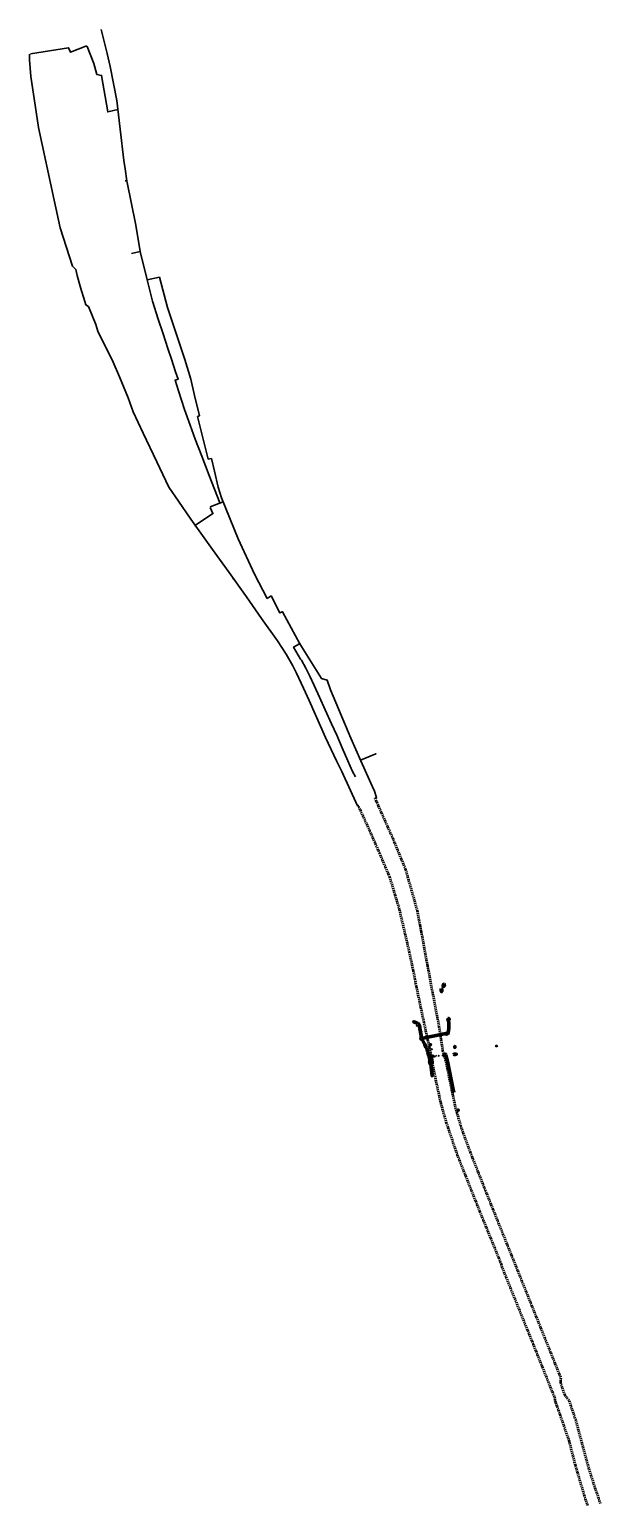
# Model space of a CAD drawing. Extents: x 9019 to 10134, y 10673 to 13555.
import ezdxf

# ---------------------------------------------------------------- set-up
doc = ezdxf.new("R2010")
doc.units = 0
doc.linetypes.add('HIDDEN', pattern=[9.525, 6.35, -3.175])
doc.linetypes.add('ШТРИХОВАЯ', pattern=[0.75, 0.5, -0.25])
doc.layers.add('МГТ СС', color=3, linetype='Continuous', lineweight=50)
doc.layers.add('МГТ-связь-выноски РЦС', color=72, linetype='Continuous', lineweight=35)
doc.layers.add('МГТ_СС_ККК', color=3, linetype='Continuous')
doc.styles.get("Standard").update_dxf_attribs({"font": 'arial.ttf'})
doc.linetypes.add('канализация_связевая_малая_сущ', pattern='A,5,-2,["/",Standard,S=2,R=0,X=-0.8,Y=-1],-2', length=9)

# ---------------------------------------------------------------- blocks, each defined once
blk = doc.blocks.new('сети_связи_v2')
at = {"layer": 'МГТ_СС_ККК', "color": 3, "linetype": 'канализация_связевая_малая_сущ', "lineweight": 120, "ltscale": 2}
for points in [[(9770, 11617.5), (9775, 11615.4), (9777.4, 11614.5), (9778, 11614.1), (9778.9, 11613.4), (9779.6, 11612.7), (9780.3, 11611.8), (9780.7, 11611), (9781, 11610.2)], [(9785.2, 11586.9), (9781.3, 11608.3)], [(9788.4, 11585.4), (9832.7, 11594.5)], [(9803.2, 11535.4), (9805.7, 11512.7)], [(9832.6, 11552.2), (9835.9, 11540.1), (9840.1, 11517.3), (9847.3, 11481.8)]]:
    blk.add_lwpolyline(points, dxfattribs=at)
at = {"layer": 'МГТ_СС_ККК', "color": 1, "lineweight": 40}
for points in [[(9776.7, 11609.6), (9774.6, 11609.9)], [(9775.8, 11610.8), (9775.5, 11608.7)], [(9785.6, 11597.8), (9783.5, 11598.2)], [(9784.7, 11599.1), (9784.4, 11596.9)], [(9797.3, 11581.7), (9795.1, 11582.1)], [(9796.4, 11583), (9796, 11580.9)], [(9803.7, 11572.8), (9801.6, 11573.1)], [(9802.8, 11574), (9802.5, 11571.9)], [(9805.7, 11563.7), (9803.6, 11564.5)], [(9805, 11565.1), (9804.3, 11563.1)], [(9804.9, 11548.6), (9803.1, 11549.8)], [(9804.6, 11550.1), (9803.4, 11548.3)], [(9805.3, 11532.3), (9803.5, 11533.6)], [(9805, 11533.8), (9803.8, 11532.1)], [(9805.8, 11542.9), (9804, 11544.2)], [(9805.5, 11544.5), (9804.3, 11542.7)], [(9806.5, 11538.2), (9804.8, 11539.4)], [(9806.3, 11539.7), (9805, 11537.9)], [(9808.6, 11550), (9806.6, 11550.8)], [(9808, 11551.4), (9807.2, 11549.4)], [(9810.9, 11548.9), (9809.1, 11550.1)], [(9810.6, 11550.4), (9809.4, 11548.6)], [(9814.5, 11550.5), (9812.8, 11551.8)], [(9814.3, 11552), (9813, 11550.3)], [(9819.5, 11550.5), (9817.8, 11551.7)], [(9819.3, 11552), (9818, 11550.2)], [(9827.4, 11551.3), (9825.6, 11552.5)], [(9827.1, 11552.8), (9825.9, 11551)], [(9833.8, 11545), (9832, 11546.2)], [(9833.5, 11546.5), (9832.3, 11544.7)], [(9806.2, 11521.2), (9804.4, 11522.5)], [(9805.9, 11522.7), (9804.7, 11521)], [(9838, 11526.7), (9836.2, 11528)], [(9837.7, 11528.2), (9836.5, 11526.5)], [(9842.9, 11502.6), (9841.2, 11503.8)], [(9842.7, 11504.1), (9841.4, 11502.3)]]:
    blk.add_lwpolyline(points, dxfattribs=at)
at = {"layer": 'МГТ_СС_ККК', "lineweight": 40}
for points in [[(9788.8, 11583.6), (9783.3, 11582.5), (9782.5, 11586.4), (9788, 11587.5)], [(9835, 11597.4), (9836, 11591.9), (9833.3, 11591.4), (9832.2, 11596.9)]]:
    blk.add_lwpolyline(points, close=True, dxfattribs=at)
at = {"layer": 'МГТ_СС_ККК', "color": 3, "lineweight": 120}
blk.add_lwpolyline([(9802.8, 11541.3), (9804, 11535.7), (9801.9, 11535.2), (9800.7, 11540.9)], close=True, dxfattribs=at)
at = {"layer": 'МГТ_СС_ККК', "color": 116, "lineweight": 60}
blk.add_lwpolyline([(9804.8, 11550.5), (9806.7, 11538), (9804.8, 11537.7), (9802.9, 11550.2)], close=True, dxfattribs=at)
for centre, radius in [((9769.9, 11617.6), 0.5), ((9802.7, 11572.9), 0.5), ((9807.6, 11550.4), 0.5), ((9831.2, 11553.2), 1.65), ((9805.7, 11512.2), 0.5), ((9856.5, 11445.1), 0.687)]:
    blk.add_circle(centre, radius, dxfattribs=at)
at = {"layer": 'МГТ_СС_ККК', "lineweight": 40}
blk.add_circle((9931.5, 11570.4), 1.18, dxfattribs=at)
at = {"layer": 'МГТ_СС_ККК', "color": 3, "linetype": 'канализация_связевая_малая_сущ', "lineweight": 120, "ltscale": 2}
for centre, radius, start, end in [((9790.4, 11609.7), 48.2, 340.1668, 16.4172), ((9679.8, 11519.1), 123.9, 10.2065, 31.0247)]:
    blk.add_arc(centre, radius, start, end, dxfattribs=at)
at = {"layer": 'МГТ_СС_ККК', "color": 3, "lineweight": 120}
for centre, major_axis, ratio in [((9824, 11679.3), (-0.53, 2.58), 0.336506), ((9828.3, 11688.9), (1.13, 2.34), 0.412663)]:
    blk.add_ellipse(centre, major_axis=major_axis, ratio=ratio, dxfattribs=at)
at = {"layer": 'МГТ_СС_ККК', "color": 116, "lineweight": 60}
for centre, major_axis, ratio in [((9838, 11623.2), (-1.38, 1.45), 0.459393), ((9850, 11568.6), (-0.41, 1.77), 0.489525), ((9850.5, 11554.2), (-2.94, -0.22), 0.359832)]:
    blk.add_ellipse(centre, major_axis=major_axis, ratio=ratio, dxfattribs=at)
at = {"layer": 'МГТ_СС_ККК', "color": 3, "linetype": 'ШТРИХОВАЯ', "lineweight": 120, "ltscale": 4}
for centre in [(9781.1, 11609.2), (9847.5, 11480.8)]:
    blk.add_ellipse(centre, major_axis=(-0.194, 0.981), ratio=0.6, dxfattribs=at)

msp = doc.modelspace()

# ---------------------------------------------------------------- linework, layer by layer
at = {"layer": 'МГТ СС', "linetype": 'ШТРИХОВАЯ', "ltscale": 5}
for points in [[(9693.7, 12054.4), (9697.5, 12046), (9728.4, 11976.6), (9753.7, 11914.9), (9776.6, 11834.2), (9802, 11697.4), (9819, 11608.1), (9826.2, 11561.4), (9833.3, 11535.9), (9847.8, 11464.9), (9851.9, 11446.2), (9853.6, 11440.9), (9861.3, 11414.8), (9866.3, 11400.1), (9880, 11362.8), (9909.5, 11288.4), (9923.8, 11252.8), (10056.8, 10922.4), (10056.1, 10913.1), (10064.4, 10889.2), (10073.2, 10877.4), (10085.4, 10841), (10109.6, 10751.4), (10123.5, 10707.6), (10134.5, 10675.7)], [(10109.8, 10673.1), (10103.4, 10692), (10089.9, 10737.8), (10085.6, 10752.2), (10073.8, 10798.4), (10056.1, 10849.8), (10045.7, 10878.1), (10046.2, 10882.1), (10037.8, 10902.3), (10003.5, 10988), (9966.9, 11078.3), (9942.7, 11138.3), (9941.2, 11143.7), (9928.5, 11175.2), (9899, 11247.4), (9855, 11358.2), (9834, 11420.1), (9823.1, 11458), (9811.4, 11512.5), (9800.7, 11568), (9790, 11616.5), (9775.3, 11686.5), (9774.2, 11691.5), (9772.7, 11700.4), (9761.7, 11753.2), (9742.1, 11837.1), (9723.3, 11899.9), (9703.5, 11946.1), (9694.2, 11967.7), (9684.1, 11990.9), (9662.1, 12039)]]:
    msp.add_lwpolyline(points, dxfattribs=at)
at = {"layer": 'МГТ-связь-выноски РЦС', "color": 3}
for points in [[(9189.8, 13416.9), (9176.9, 13482.8), (9171.4, 13508.6), (9159.2, 13555.3)], [(9235.6, 13121.9), (9226.9, 13173.1), (9209.4, 13259.9), (9206.5, 13283.2), (9203.8, 13299.7), (9196.7, 13360.4), (9189.8, 13416.9)], [(9208.9, 13260.1), (9206.1, 13259.8)], [(9249.1, 13066.5), (9235.6, 13121.9), (9218.6, 13117.6)], [(9249.1, 13066.5), (9273.3, 13071.4), (9289.1, 13012.4), (9308.4, 12953.6), (9322.6, 12910.8), (9334.4, 12872.2), (9341.6, 12840.3), (9351.2, 12801), (9347.7, 12799.3), (9368.4, 12716.3)], [(9483.4, 12444.4), (9458.7, 12491.6), (9426.7, 12560.5), (9394.3, 12641.1), (9388.1, 12661.9), (9380.6, 12692.8), (9374.7, 12717.4), (9368.4, 12716.3)]]:
    msp.add_lwpolyline(points, dxfattribs=at)
at = {"layer": 'МГТ-связь-выноски РЦС', "color": 72, "linetype": 'канализация_связевая_малая_сущ'}
msp.add_lwpolyline([(9021.7, 13507.6), (9095.8, 13519.8), (9099.7, 13511), (9129.5, 13522.9, -0.41517), (9132.1, 13521.8), (9145.1, 13489), (9151.1, 13467.5), (9160.1, 13465.6), (9172.1, 13394.5), (9191.7, 13398.9)], format="xyb", dxfattribs=at)
for points in [[(9019.7, 13507), (9019.5, 13495.8), (9021.9, 13463.2), (9032.3, 13394.2), (9037.2, 13363.7), (9067.8, 13222.1), (9079.6, 13168.3), (9103.5, 13093.4), (9109.7, 13086.6), (9112.5, 13075), (9119.2, 13051.3), (9127.2, 13024.1), (9129.6, 13017.5), (9134.5, 13014.4), (9149, 12979.5), (9152.6, 12966.1), (9182.6, 12905.9), (9195.4, 12877.1), (9212, 12836), (9221.9, 12808.9), (9241.2, 12766.9), (9268, 12711), (9291.6, 12661.8), (9310.4, 12634.2)], [(9249, 13066.4), (9259.4, 13025), (9270.5, 12989.9), (9280.3, 12960.9), (9289.8, 12932.6), (9297, 12911.3), (9304.7, 12886.7)], [(9391.4, 12630.7), (9370.2, 12684.7), (9355.9, 12722.1), (9343.1, 12755.6), (9332.9, 12782.6), (9322.3, 12813.5), (9310.4, 12849.8), (9303.9, 12870.7), (9309.8, 12872.4), (9304.8, 12886.5)], [(9310.4, 12634.3), (9334.5, 12598.9), (9376.9, 12540), (9409.1, 12495.2), (9443.2, 12447.2), (9472.8, 12405.3), (9503.7, 12361.6), (9520.6, 12335.7), (9533.7, 12312.7), (9540.8, 12298.5), (9554.3, 12269.4), (9565.4, 12244.8), (9597.8, 12172.9), (9619.2, 12127)], [(9397.6, 12633), (9372, 12623.2)], [(9341.6, 12586.3), (9377.6, 12610), (9372.3, 12621.8)], [(9483.4, 12444.5), (9491.3, 12449.1), (9508, 12416.1), (9513.1, 12418.2)], [(9692.2, 12070.4), (9666.6, 12127.3), (9647.1, 12171.2), (9607.4, 12266), (9601, 12285), (9589.4, 12287.9), (9547.4, 12355.9), (9513.2, 12418.2)], [(9695.5, 12140.9), (9666.1, 12128.4)], [(9660, 12039.4), (9629.1, 12106.3), (9619.2, 12127)]]:
    msp.add_lwpolyline(points, dxfattribs=at)
at = {"layer": 'МГТ-связь-выноски РЦС', "color": 72}
for points in [[(9417.4, 12483.3), (9415.6, 12482.5)], [(9513.2, 12418.2), (9512.8, 12418.2)], [(9513.5, 12418.6), (9513.2, 12418.2), (9513.5, 12417.7)], [(9546.7, 12356), (9535.2, 12349.3), (9548.7, 12325.9), (9550.3, 12323.5)], [(9547.2, 12356.3), (9546.7, 12356.3)], [(9547.5, 12356.7), (9547.2, 12356.3), (9547.4, 12355.9)], [(9589.4, 12287.8), (9589, 12287.8)], [(9589.7, 12288.3), (9589.4, 12287.8), (9589.7, 12287.4)], [(9601, 12285), (9600.5, 12285)], [(9601.3, 12285.4), (9601, 12285), (9601.2, 12284.6)], [(9607.4, 12266), (9606.9, 12266)], [(9607.7, 12266.4), (9607.4, 12266), (9607.6, 12265.5)], [(9647.1, 12171.2), (9646.6, 12171.2)], [(9647.4, 12171.6), (9647.1, 12171.2), (9647.3, 12170.7)], [(9696, 12141.1), (9695.5, 12141.1)], [(9696.2, 12141.6), (9696, 12141.1), (9696.2, 12140.7)], [(9666.1, 12128.4), (9665.6, 12128.4)], [(9666.4, 12128.8), (9666.1, 12128.4), (9666.3, 12127.9)], [(9692.3, 12070.3), (9691.8, 12070.3)], [(9692.6, 12070.7), (9692.3, 12070.3), (9692.5, 12069.9)], [(9697.2, 12055.3), (9692.4, 12069.8)], [(9696.7, 12054.6), (9693.9, 12054.4)], [(9697.2, 12054.8), (9696.7, 12054.8)], [(9697.5, 12055.2), (9697.2, 12054.8), (9697.4, 12054.3)], [(9660, 12039.4), (9662.1, 12039)]]:
    msp.add_lwpolyline(points, dxfattribs=at)
at = {"layer": 'МГТ-связь-выноски РЦС', "color": 3, "linetype": 'HIDDEN', "ltscale": 10}
msp.add_lwpolyline([(9550.4, 12323.5), (9558.8, 12308.3), (9566.6, 12292.4), (9575.6, 12274.1), (9585.8, 12251.8), (9596.7, 12226.9), (9609.3, 12199.5), (9619.3, 12177.1), (9629.8, 12152.8), (9641, 12127.5), (9650.4, 12106.7), (9656.1, 12095.7)], dxfattribs=at)

# ---------------------------------------------------------------- block references
at = {"layer": 'МГТ_СС_ККК', "color": 0, "lineweight": 40}
msp.add_blockref('сети_связи_v2', (0, 0), dxfattribs=at)

doc.saveas('drawing.dxf')
